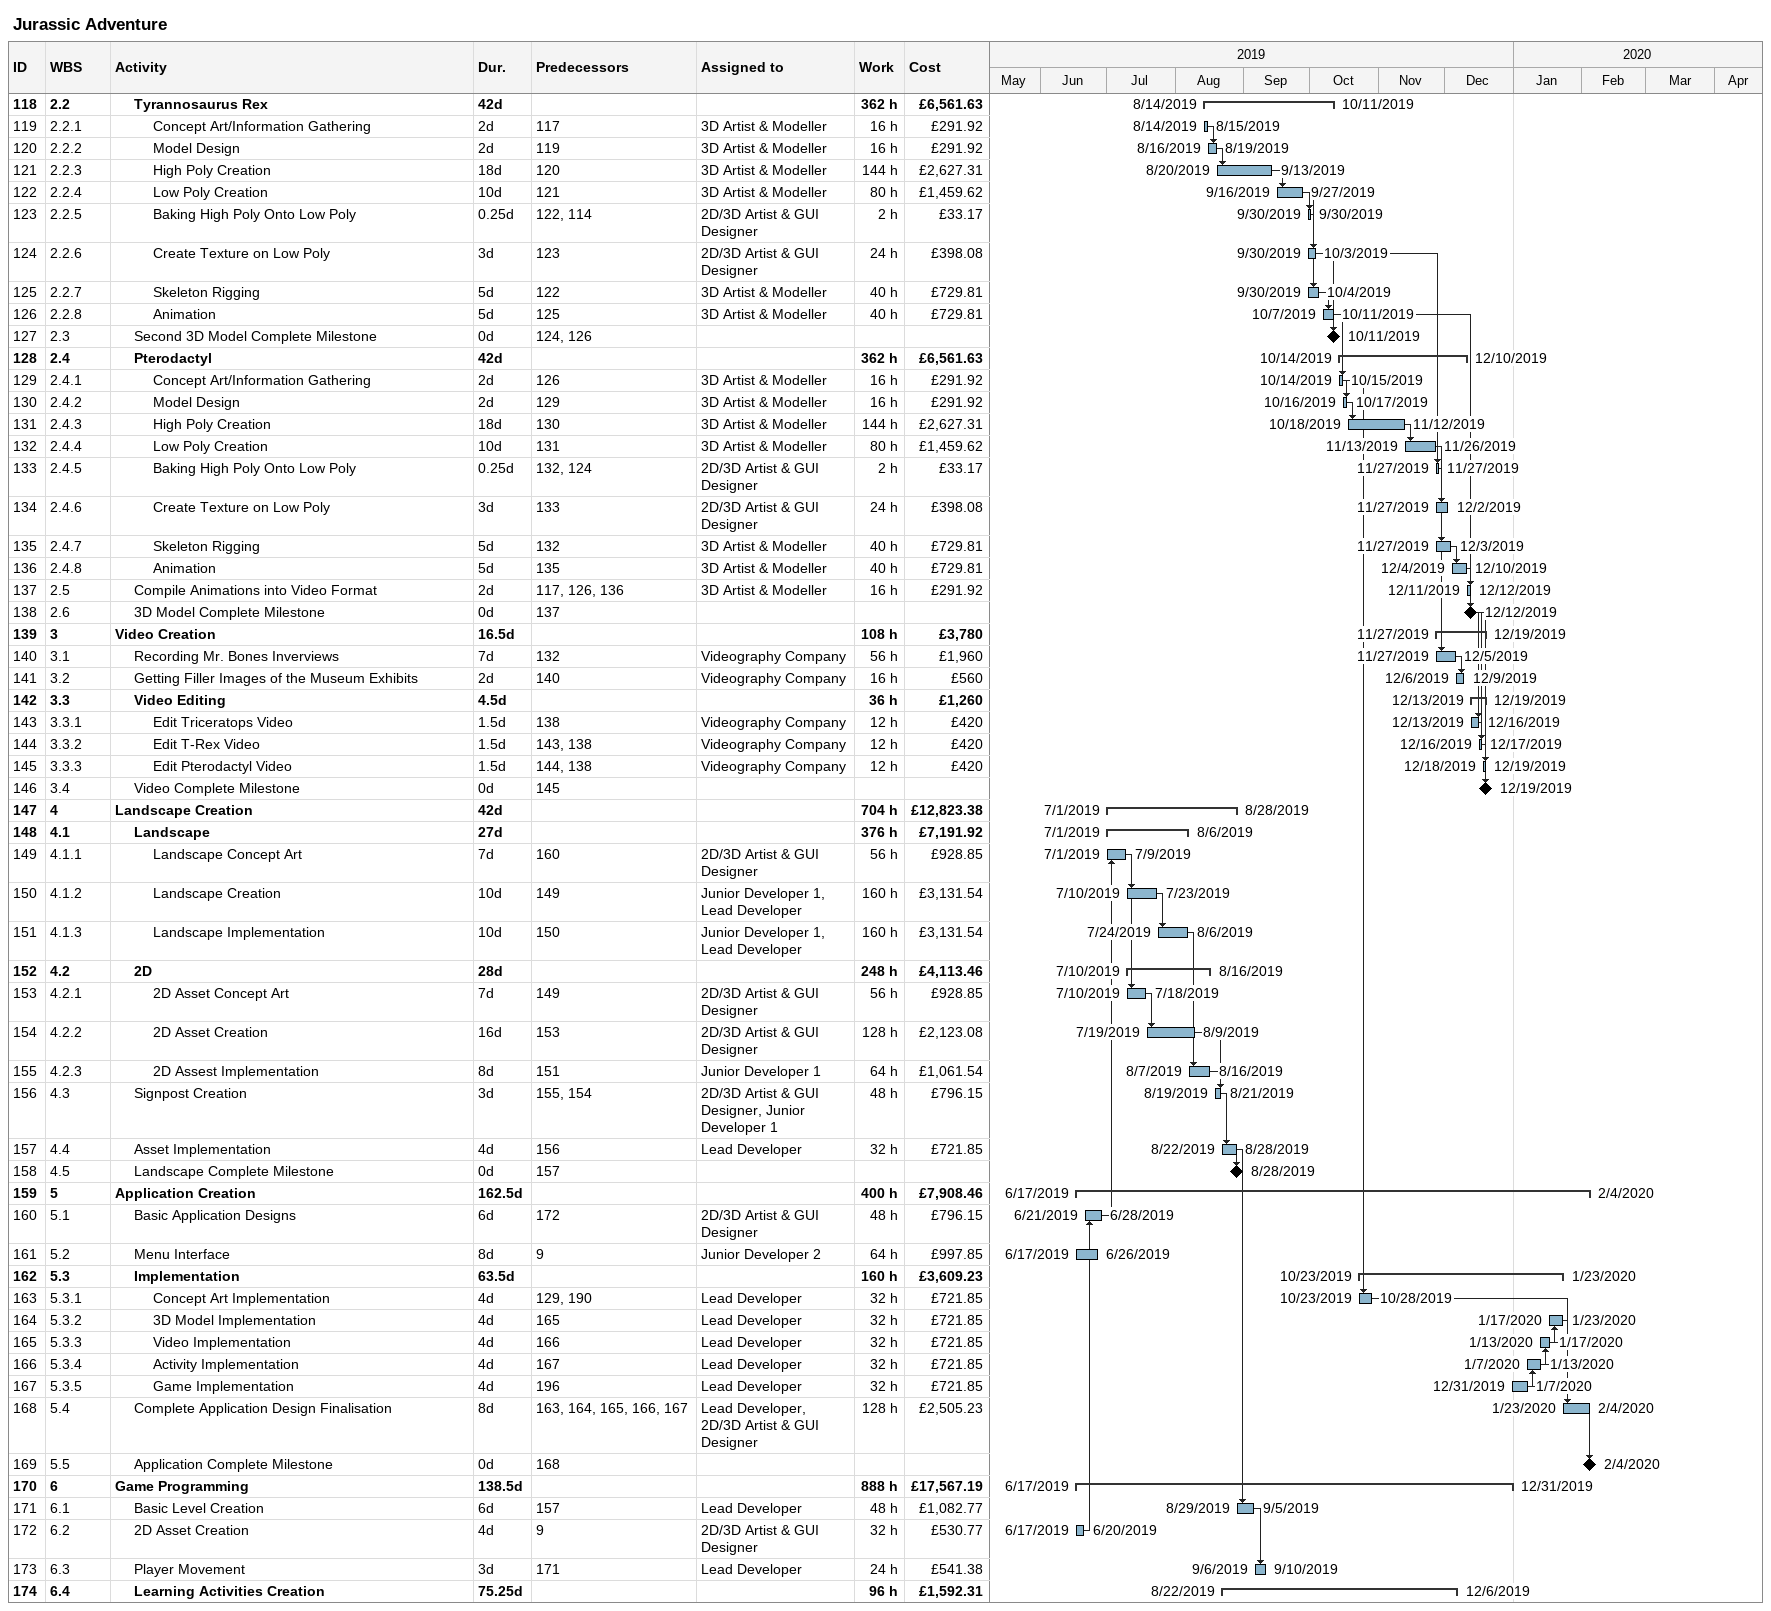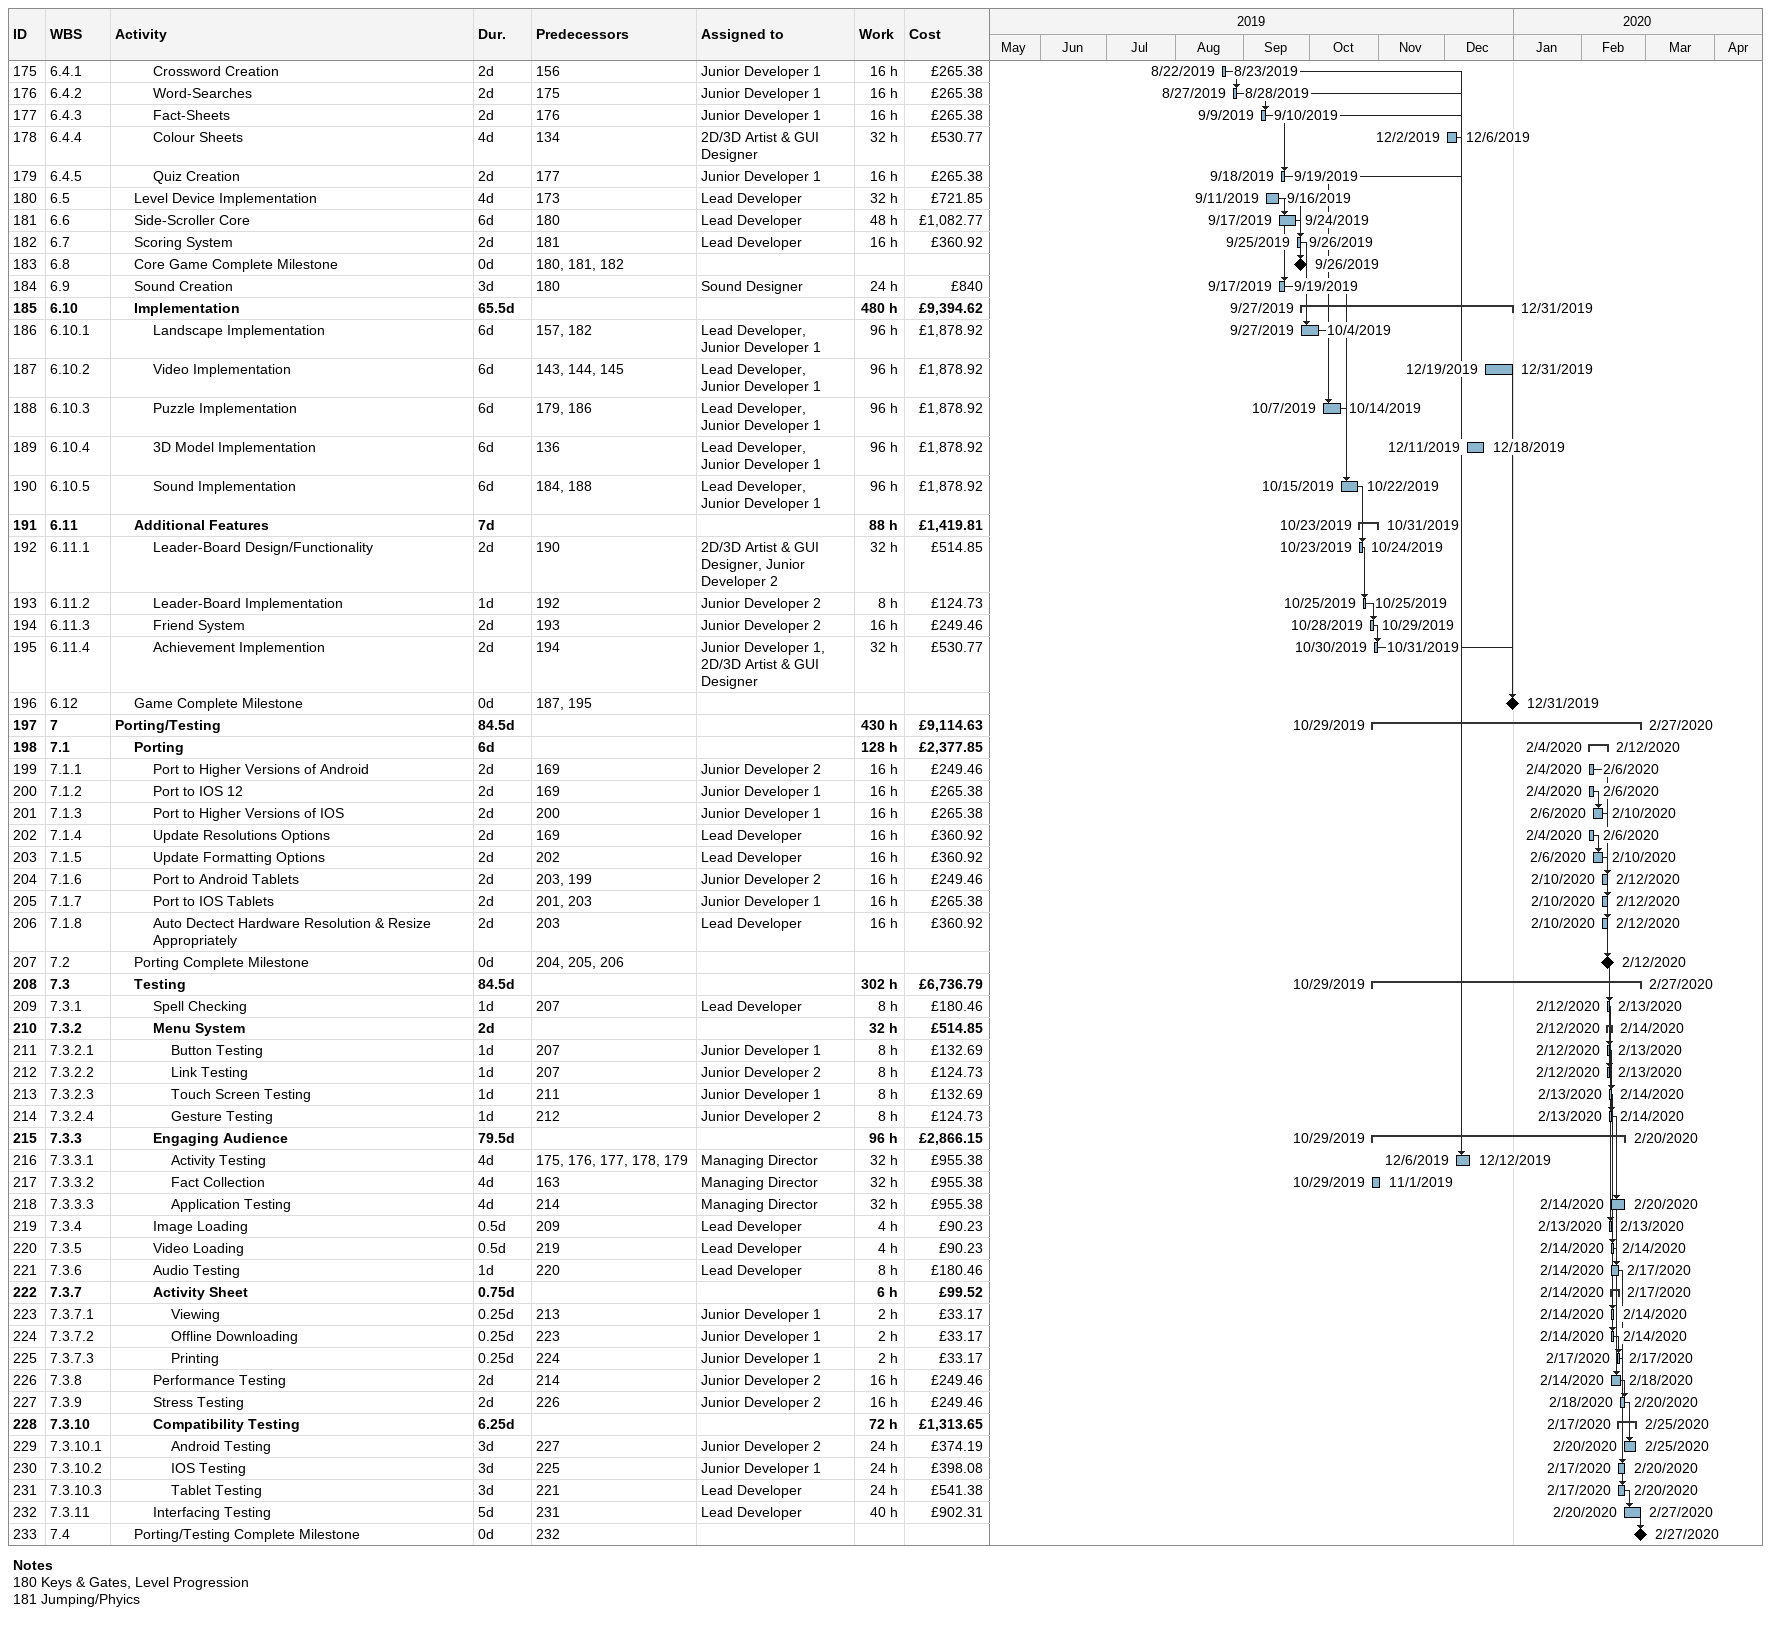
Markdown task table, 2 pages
Jurassic Adventure

| ID | WBS | Task | Duration | Start | Finish | Predecessors | Resources | Work (h) | Cost (£) |
|---|---|---|---|---|---|---|---|---|---|
| 118 | 2.2 | **Tyrannosaurus Rex** | 42d | 2019-08-14 | 2019-10-11 |  |  | 362 | 6561.63 |
| 119 | 2.2.1 | Concept Art/Information Gathering | 2d | 2019-08-14 | 2019-08-15 | 117 | 3D Artist & Modeller | 16 | 291.92 |
| 120 | 2.2.2 | Model Design | 2d | 2019-08-16 | 2019-08-19 | 119 | 3D Artist & Modeller | 16 | 291.92 |
| 121 | 2.2.3 | High Poly Creation | 18d | 2019-08-20 | 2019-09-13 | 120 | 3D Artist & Modeller | 144 | 2627.31 |
| 122 | 2.2.4 | Low Poly Creation | 10d | 2019-09-16 | 2019-09-27 | 121 | 3D Artist & Modeller | 80 | 1459.62 |
| 123 | 2.2.5 | Baking High Poly Onto Low Poly | 0.25d | 2019-09-30 | 2019-09-30 | 122, 114 | 2D/3D Artist & GUI Designer | 2 | 33.17 |
| 124 | 2.2.6 | Create Texture on Low Poly | 3d | 2019-09-30 | 2019-10-03 | 123 | 2D/3D Artist & GUI Designer | 24 | 398.08 |
| 125 | 2.2.7 | Skeleton Rigging | 5d | 2019-09-30 | 2019-10-04 | 122 | 3D Artist & Modeller | 40 | 729.81 |
| 126 | 2.2.8 | Animation | 5d | 2019-10-07 | 2019-10-11 | 125 | 3D Artist & Modeller | 40 | 729.81 |
| 127 | 2.3 | Second 3D Model Complete Milestone | 0d | 2019-10-11 | 2019-10-11 | 124, 126 |  |  |  |
| 128 | 2.4 | **Pterodactyl** | 42d | 2019-10-14 | 2019-12-10 |  |  | 362 | 6561.63 |
| 129 | 2.4.1 | Concept Art/Information Gathering | 2d | 2019-10-14 | 2019-10-15 | 126 | 3D Artist & Modeller | 16 | 291.92 |
| 130 | 2.4.2 | Model Design | 2d | 2019-10-16 | 2019-10-17 | 129 | 3D Artist & Modeller | 16 | 291.92 |
| 131 | 2.4.3 | High Poly Creation | 18d | 2019-10-18 | 2019-11-12 | 130 | 3D Artist & Modeller | 144 | 2627.31 |
| 132 | 2.4.4 | Low Poly Creation | 10d | 2019-11-13 | 2019-11-26 | 131 | 3D Artist & Modeller | 80 | 1459.62 |
| 133 | 2.4.5 | Baking High Poly Onto Low Poly | 0.25d | 2019-11-27 | 2019-11-27 | 132, 124 | 2D/3D Artist & GUI Designer | 2 | 33.17 |
| 134 | 2.4.6 | Create Texture on Low Poly | 3d | 2019-11-27 | 2019-12-02 | 133 | 2D/3D Artist & GUI Designer | 24 | 398.08 |
| 135 | 2.4.7 | Skeleton Rigging | 5d | 2019-11-27 | 2019-12-03 | 132 | 3D Artist & Modeller | 40 | 729.81 |
| 136 | 2.4.8 | Animation | 5d | 2019-12-04 | 2019-12-10 | 135 | 3D Artist & Modeller | 40 | 729.81 |
| 137 | 2.5 | Compile Animations into Video Format | 2d | 2019-12-11 | 2019-12-12 | 117, 126, 136 | 3D Artist & Modeller | 16 | 291.92 |
| 138 | 2.6 | 3D Model Complete Milestone | 0d | 2019-12-12 | 2019-12-12 | 137 |  |  |  |
| 139 | 3 | **Video Creation** | 16.5d | 2019-11-27 | 2019-12-19 |  |  | 108 | 3780 |
| 140 | 3.1 | Recording Mr. Bones Inverviews | 7d | 2019-11-27 | 2019-12-05 | 132 | Videography Company | 56 | 1960 |
| 141 | 3.2 | Getting Filler Images of the Museum Exhibits | 2d | 2019-12-06 | 2019-12-09 | 140 | Videography Company | 16 | 560 |
| 142 | 3.3 | **Video Editing** | 4.5d | 2019-12-13 | 2019-12-19 |  |  | 36 | 1260 |
| 143 | 3.3.1 | Edit Triceratops Video | 1.5d | 2019-12-13 | 2019-12-16 | 138 | Videography Company | 12 | 420 |
| 144 | 3.3.2 | Edit T-Rex Video | 1.5d | 2019-12-16 | 2019-12-17 | 143, 138 | Videography Company | 12 | 420 |
| 145 | 3.3.3 | Edit Pterodactyl Video | 1.5d | 2019-12-18 | 2019-12-19 | 144, 138 | Videography Company | 12 | 420 |
| 146 | 3.4 | Video Complete Milestone | 0d | 2019-12-19 | 2019-12-19 | 145 |  |  |  |
| 147 | 4 | **Landscape Creation** | 42d | 2019-07-01 | 2019-08-28 |  |  | 704 | 12823.38 |
| 148 | 4.1 | **Landscape** | 27d | 2019-07-01 | 2019-08-06 |  |  | 376 | 7191.92 |
| 149 | 4.1.1 | Landscape Concept Art | 7d | 2019-07-01 | 2019-07-09 | 160 | 2D/3D Artist & GUI Designer | 56 | 928.85 |
| 150 | 4.1.2 | Landscape Creation | 10d | 2019-07-10 | 2019-07-23 | 149 | Junior Developer 1, Lead Developer | 160 | 3131.54 |
| 151 | 4.1.3 | Landscape Implementation | 10d | 2019-07-24 | 2019-08-06 | 150 | Junior Developer 1, Lead Developer | 160 | 3131.54 |
| 152 | 4.2 | **2D** | 28d | 2019-07-10 | 2019-08-16 |  |  | 248 | 4113.46 |
| 153 | 4.2.1 | 2D Asset Concept Art | 7d | 2019-07-10 | 2019-07-18 | 149 | 2D/3D Artist & GUI Designer | 56 | 928.85 |
| 154 | 4.2.2 | 2D Asset Creation | 16d | 2019-07-19 | 2019-08-09 | 153 | 2D/3D Artist & GUI Designer | 128 | 2123.08 |
| 155 | 4.2.3 | 2D Assest Implementation | 8d | 2019-08-07 | 2019-08-16 | 151 | Junior Developer 1 | 64 | 1061.54 |
| 156 | 4.3 | Signpost Creation | 3d | 2019-08-19 | 2019-08-21 | 155, 154 | 2D/3D Artist & GUI Designer, Junior Developer 1 | 48 | 796.15 |
| 157 | 4.4 | Asset Implementation | 4d | 2019-08-22 | 2019-08-28 | 156 | Lead Developer | 32 | 721.85 |
| 158 | 4.5 | Landscape Complete Milestone | 0d | 2019-08-28 | 2019-08-28 | 157 |  |  |  |
| 159 | 5 | **Application Creation** | 162.5d | 2019-06-17 | 2020-02-04 |  |  | 400 | 7908.46 |
| 160 | 5.1 | Basic Application Designs | 6d | 2019-06-21 | 2019-06-28 | 172 | 2D/3D Artist & GUI Designer | 48 | 796.15 |
| 161 | 5.2 | Menu Interface | 8d | 2019-06-17 | 2019-06-26 | 9 | Junior Developer 2 | 64 | 997.85 |
| 162 | 5.3 | **Implementation** | 63.5d | 2019-10-23 | 2020-01-23 |  |  | 160 | 3609.23 |
| 163 | 5.3.1 | Concept Art Implementation | 4d | 2019-10-23 | 2019-10-28 | 129, 190 | Lead Developer | 32 | 721.85 |
| 164 | 5.3.2 | 3D Model Implementation | 4d | 2020-01-17 | 2020-01-23 | 165 | Lead Developer | 32 | 721.85 |
| 165 | 5.3.3 | Video Implementation | 4d | 2020-01-13 | 2020-01-17 | 166 | Lead Developer | 32 | 721.85 |
| 166 | 5.3.4 | Activity Implementation | 4d | 2020-01-07 | 2020-01-13 | 167 | Lead Developer | 32 | 721.85 |
| 167 | 5.3.5 | Game Implementation | 4d | 2019-12-31 | 2020-01-07 | 196 | Lead Developer | 32 | 721.85 |
| 168 | 5.4 | Complete Application Design Finalisation | 8d | 2020-01-23 | 2020-02-04 | 163, 164, 165, 166, 167 | Lead Developer, 2D/3D Artist & GUI Designer | 128 | 2505.23 |
| 169 | 5.5 | Application Complete Milestone | 0d | 2020-02-04 | 2020-02-04 | 168 |  |  |  |
| 170 | 6 | **Game Programming** | 138.5d | 2019-06-17 | 2019-12-31 |  |  | 888 | 17567.19 |
| 171 | 6.1 | Basic Level Creation | 6d | 2019-08-29 | 2019-09-05 | 157 | Lead Developer | 48 | 1082.77 |
| 172 | 6.2 | 2D Asset Creation | 4d | 2019-06-17 | 2019-06-20 | 9 | 2D/3D Artist & GUI Designer | 32 | 530.77 |
| 173 | 6.3 | Player Movement | 3d | 2019-09-06 | 2019-09-10 | 171 | Lead Developer | 24 | 541.38 |
| 174 | 6.4 | **Learning Activities Creation** | 75.25d | 2019-08-22 | 2019-12-06 |  |  | 96 | 1592.31 |
| 175 | 6.4.1 | Crossword Creation | 2d | 2019-08-22 | 2019-08-23 | 156 | Junior Developer 1 | 16 | 265.38 |
| 176 | 6.4.2 | Word-Searches | 2d | 2019-08-27 | 2019-08-28 | 175 | Junior Developer 1 | 16 | 265.38 |
| 177 | 6.4.3 | Fact-Sheets | 2d | 2019-09-09 | 2019-09-10 | 176 | Junior Developer 1 | 16 | 265.38 |
| 178 | 6.4.4 | Colour Sheets | 4d | 2019-12-02 | 2019-12-06 | 134 | 2D/3D Artist & GUI Designer | 32 | 530.77 |
| 179 | 6.4.5 | Quiz Creation | 2d | 2019-09-18 | 2019-09-19 | 177 | Junior Developer 1 | 16 | 265.38 |
| 180 | 6.5 | Level Device Implementation | 4d | 2019-09-11 | 2019-09-16 | 173 | Lead Developer | 32 | 721.85 |
| 181 | 6.6 | Side-Scroller Core | 6d | 2019-09-17 | 2019-09-24 | 180 | Lead Developer | 48 | 1082.77 |
| 182 | 6.7 | Scoring System | 2d | 2019-09-25 | 2019-09-26 | 181 | Lead Developer | 16 | 360.92 |
| 183 | 6.8 | Core Game Complete Milestone | 0d | 2019-09-26 | 2019-09-26 | 180, 181, 182 |  |  |  |
| 184 | 6.9 | Sound Creation | 3d | 2019-09-17 | 2019-09-19 | 180 | Sound Designer | 24 | 840 |
| 185 | 6.10 | **Implementation** | 65.5d | 2019-09-27 | 2019-12-31 |  |  | 480 | 9394.62 |
| 186 | 6.10.1 | Landscape Implementation | 6d | 2019-09-27 | 2019-10-04 | 157, 182 | Lead Developer, Junior Developer 1 | 96 | 1878.92 |
| 187 | 6.10.2 | Video Implementation | 6d | 2019-12-19 | 2019-12-31 | 143, 144, 145 | Lead Developer, Junior Developer 1 | 96 | 1878.92 |
| 188 | 6.10.3 | Puzzle Implementation | 6d | 2019-10-07 | 2019-10-14 | 179, 186 | Lead Developer, Junior Developer 1 | 96 | 1878.92 |
| 189 | 6.10.4 | 3D Model Implementation | 6d | 2019-12-11 | 2019-12-18 | 136 | Lead Developer, Junior Developer 1 | 96 | 1878.92 |
| 190 | 6.10.5 | Sound Implementation | 6d | 2019-10-15 | 2019-10-22 | 184, 188 | Lead Developer, Junior Developer 1 | 96 | 1878.92 |
| 191 | 6.11 | **Additional Features** | 7d | 2019-10-23 | 2019-10-31 |  |  | 88 | 1419.81 |
| 192 | 6.11.1 | Leader-Board Design/Functionality | 2d | 2019-10-23 | 2019-10-24 | 190 | 2D/3D Artist & GUI Designer, Junior Developer 2 | 32 | 514.85 |
| 193 | 6.11.2 | Leader-Board Implementation | 1d | 2019-10-25 | 2019-10-25 | 192 | Junior Developer 2 | 8 | 124.73 |
| 194 | 6.11.3 | Friend System | 2d | 2019-10-28 | 2019-10-29 | 193 | Junior Developer 2 | 16 | 249.46 |
| 195 | 6.11.4 | Achievement Implemention | 2d | 2019-10-30 | 2019-10-31 | 194 | Junior Developer 1, 2D/3D Artist & GUI Designer | 32 | 530.77 |
| 196 | 6.12 | Game Complete Milestone | 0d | 2019-12-31 | 2019-12-31 | 187, 195 |  |  |  |
| 197 | 7 | **Porting/Testing** | 84.5d | 2019-10-29 | 2020-02-27 |  |  | 430 | 9114.63 |
| 198 | 7.1 | **Porting** | 6d | 2020-02-04 | 2020-02-12 |  |  | 128 | 2377.85 |
| 199 | 7.1.1 | Port to Higher Versions of Android | 2d | 2020-02-04 | 2020-02-06 | 169 | Junior Developer 2 | 16 | 249.46 |
| 200 | 7.1.2 | Port to IOS 12 | 2d | 2020-02-04 | 2020-02-06 | 169 | Junior Developer 1 | 16 | 265.38 |
| 201 | 7.1.3 | Port to Higher Versions of IOS | 2d | 2020-02-06 | 2020-02-10 | 200 | Junior Developer 1 | 16 | 265.38 |
| 202 | 7.1.4 | Update Resolutions Options | 2d | 2020-02-04 | 2020-02-06 | 169 | Lead Developer | 16 | 360.92 |
| 203 | 7.1.5 | Update Formatting Options | 2d | 2020-02-06 | 2020-02-10 | 202 | Lead Developer | 16 | 360.92 |
| 204 | 7.1.6 | Port to Android Tablets | 2d | 2020-02-10 | 2020-02-12 | 203, 199 | Junior Developer 2 | 16 | 249.46 |
| 205 | 7.1.7 | Port to IOS Tablets | 2d | 2020-02-10 | 2020-02-12 | 201, 203 | Junior Developer 1 | 16 | 265.38 |
| 206 | 7.1.8 | Auto Dectect Hardware Resolution & Resize Appropriately | 2d | 2020-02-10 | 2020-02-12 | 203 | Lead Developer | 16 | 360.92 |
| 207 | 7.2 | Porting Complete Milestone | 0d | 2020-02-12 | 2020-02-12 | 204, 205, 206 |  |  |  |
| 208 | 7.3 | **Testing** | 84.5d | 2019-10-29 | 2020-02-27 |  |  | 302 | 6736.79 |
| 209 | 7.3.1 | Spell Checking | 1d | 2020-02-12 | 2020-02-13 | 207 | Lead Developer | 8 | 180.46 |
| 210 | 7.3.2 | **Menu System** | 2d | 2020-02-12 | 2020-02-14 |  |  | 32 | 514.85 |
| 211 | 7.3.2.1 | Button Testing | 1d | 2020-02-12 | 2020-02-13 | 207 | Junior Developer 1 | 8 | 132.69 |
| 212 | 7.3.2.2 | Link Testing | 1d | 2020-02-12 | 2020-02-13 | 207 | Junior Developer 2 | 8 | 124.73 |
| 213 | 7.3.2.3 | Touch Screen Testing | 1d | 2020-02-13 | 2020-02-14 | 211 | Junior Developer 1 | 8 | 132.69 |
| 214 | 7.3.2.4 | Gesture Testing | 1d | 2020-02-13 | 2020-02-14 | 212 | Junior Developer 2 | 8 | 124.73 |
| 215 | 7.3.3 | **Engaging Audience** | 79.5d | 2019-10-29 | 2020-02-20 |  |  | 96 | 2866.15 |
| 216 | 7.3.3.1 | Activity Testing | 4d | 2019-12-06 | 2019-12-12 | 175, 176, 177, 178, 179 | Managing Director | 32 | 955.38 |
| 217 | 7.3.3.2 | Fact Collection | 4d | 2019-10-29 | 2019-11-01 | 163 | Managing Director | 32 | 955.38 |
| 218 | 7.3.3.3 | Application Testing | 4d | 2020-02-14 | 2020-02-20 | 214 | Managing Director | 32 | 955.38 |
| 219 | 7.3.4 | Image Loading | 0.5d | 2020-02-13 | 2020-02-13 | 209 | Lead Developer | 4 | 90.23 |
| 220 | 7.3.5 | Video Loading | 0.5d | 2020-02-14 | 2020-02-14 | 219 | Lead Developer | 4 | 90.23 |
| 221 | 7.3.6 | Audio Testing | 1d | 2020-02-14 | 2020-02-17 | 220 | Lead Developer | 8 | 180.46 |
| 222 | 7.3.7 | **Activity Sheet** | 0.75d | 2020-02-14 | 2020-02-17 |  |  | 6 | 99.52 |
| 223 | 7.3.7.1 | Viewing | 0.25d | 2020-02-14 | 2020-02-14 | 213 | Junior Developer 1 | 2 | 33.17 |
| 224 | 7.3.7.2 | Offline Downloading | 0.25d | 2020-02-14 | 2020-02-14 | 223 | Junior Developer 1 | 2 | 33.17 |
| 225 | 7.3.7.3 | Printing | 0.25d | 2020-02-17 | 2020-02-17 | 224 | Junior Developer 1 | 2 | 33.17 |
| 226 | 7.3.8 | Performance Testing | 2d | 2020-02-14 | 2020-02-18 | 214 | Junior Developer 2 | 16 | 249.46 |
| 227 | 7.3.9 | Stress Testing | 2d | 2020-02-18 | 2020-02-20 | 226 | Junior Developer 2 | 16 | 249.46 |
| 228 | 7.3.10 | **Compatibility Testing** | 6.25d | 2020-02-17 | 2020-02-25 |  |  | 72 | 1313.65 |
| 229 | 7.3.10.1 | Android Testing | 3d | 2020-02-20 | 2020-02-25 | 227 | Junior Developer 2 | 24 | 374.19 |
| 230 | 7.3.10.2 | IOS Testing | 3d | 2020-02-17 | 2020-02-20 | 225 | Junior Developer 1 | 24 | 398.08 |
| 231 | 7.3.10.3 | Tablet Testing | 3d | 2020-02-17 | 2020-02-20 | 221 | Lead Developer | 24 | 541.38 |
| 232 | 7.3.11 | Interfacing Testing | 5d | 2020-02-20 | 2020-02-27 | 231 | Lead Developer | 40 | 902.31 |
| 233 | 7.4 | Porting/Testing Complete Milestone | 0d | 2020-02-27 | 2020-02-27 | 232 |  |  |  |

Notes
- 180: Keys & Gates, Level Progression
- 181: Jumping/Phyics
